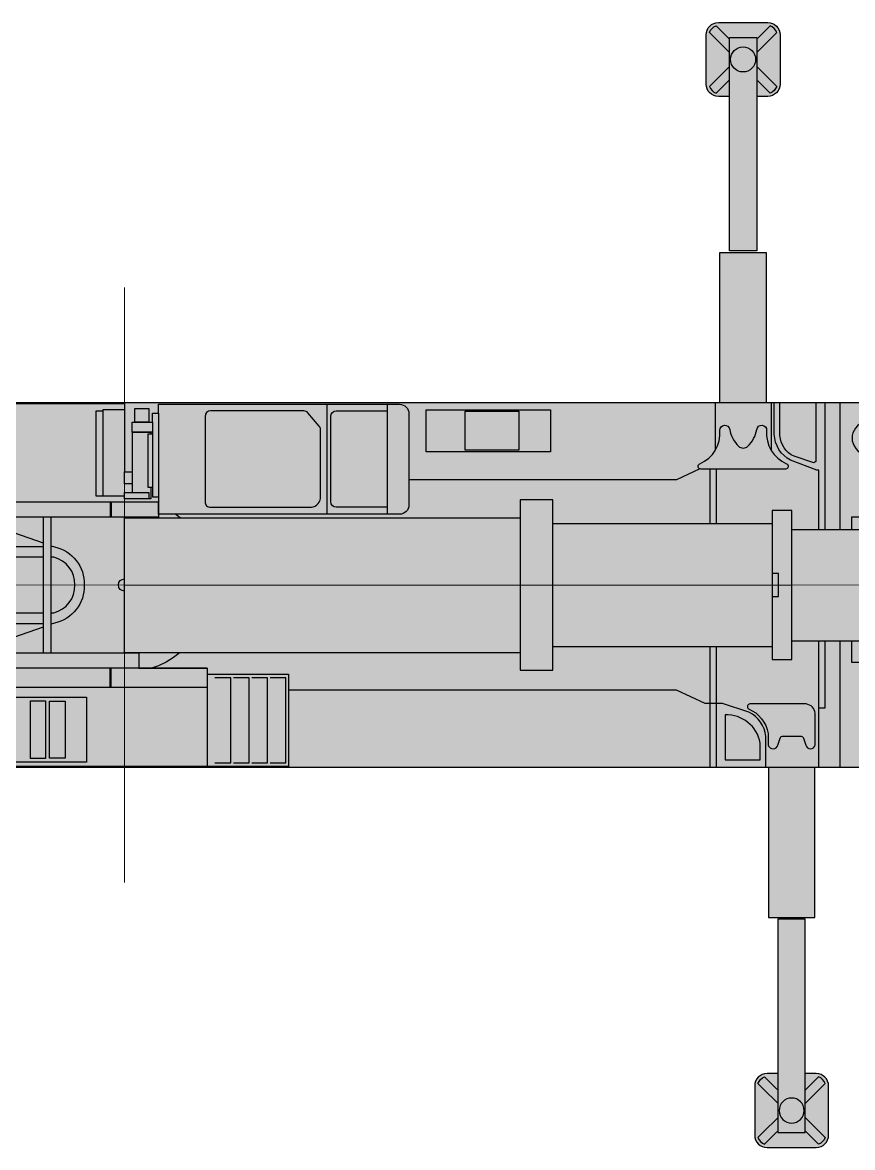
# Model space of a CAD drawing. Header units: millimetres. Extents: x -6059 to 13608, y -15234 to 15558.
# Drawn here: x -828 to 5910, y -15234 to -6104 of the extents above; entities that cross this region are included whole.
import ezdxf

# ---------------------------------------------------------------- set-up
doc = ezdxf.new("R2010")
doc.units = ezdxf.units.MM
doc.set_wipeout_variables(frame=1)
doc.layers.add('Техника. Кран LTM 1350-6.1', color=250, linetype='Continuous')
doc.layers.add('Техника. Кран LTM 1350-6.1 Штрих', color=7, linetype='Continuous', lineweight=15, true_color=0xffda6b)

# ---------------------------------------------------------------- blocks, each defined once
blk = doc.blocks.new('BLOCK-20200609.210315')
at = {"color": 0, "linetype": 'ByBlock', "lineweight": -2, "transparency": 16777216}
blk.add_wipeout([(-188.14737661578692, 598.8697436172201), (-188.14737661578692, -698.8697436172195), (188.1473766157801, -698.8697436172195), (188.1473766157801, 598.8697436172201)], dxfattribs=at)
at = {"layer": 'Техника. Кран LTM 1350-6.1 Штрих', "transparency": 16777216}
h = blk.add_hatch(color=256, dxfattribs=at)
h.dxf.hatch_style = 1
h.paths.add_polyline_path([(188.1473766157869, 598.8697436172197), (-188.1473766157869, 598.8697436172197), (-188.1473766157869, -698.8697436172197), (188.1473766157869, -698.8697436172197)])
at = {"color": 0, "linetype": 'ByBlock', "lineweight": -2, "transparency": 16777216}
blk.add_lwpolyline([(188.1473766157869, 598.8697436172197), (-188.1473766157869, 598.8697436172197), (-188.1473766157869, -698.8697436172197), (188.1473766157869, -698.8697436172197)], close=True, dxfattribs=at)
blk = doc.blocks.new('BLOCK-20200609.210318')
at = {"color": 0, "linetype": 'ByBlock', "lineweight": -2}
blk.add_wipeout([(200, 300.0000000000009), (200, 300.0000000000009), (238.26834323650883, 292.38795325112824), (270.7106781186553, 270.7106781186544), (292.38795325112824, 238.26834323650928), (300.00000000000045, 200), (300.00000000000045, -200), (300.00000000000045, -200), (292.38795325112824, -238.26834323650883), (270.7106781186553, -270.7106781186544), (238.26834323650883, -292.3879532511287), (200, -300), (-200, -300), (-200, -300), (-238.26834323650883, -292.3879532511287), (-270.71067811865487, -270.7106781186544), (-292.38795325112915, -238.26834323650883), (-300, -200), (-300, 200), (-300, 200), (-292.38795325112824, 238.26834323650928), (-270.71067811865487, 270.7106781186544), (-238.26834323650883, 292.38795325112824), (-200, 300.0000000000009)], dxfattribs=at)
at = {"layer": 'Техника. Кран LTM 1350-6.1 Штрих', "true_color": 0xb5b5b5}
h = blk.add_hatch(color=253, dxfattribs=at)
h.dxf.hatch_style = 1
edge = h.paths.add_edge_path()
edge.add_line((-200, 300), (200, 300))
edge.add_arc((200, 200), 100, 0, 90, ccw=False)
edge.add_line((300, 200), (300, -200))
edge.add_arc((200, -200), 100, 270, 360, ccw=False)
edge.add_line((200, -300), (-200, -300))
edge.add_arc((-200, -200), 100, 180, 270, ccw=False)
edge.add_line((-300, -200), (-300, 200))
edge.add_arc((-200, 200), 100, 90, 180, ccw=False)
at = {"color": 0, "linetype": 'ByBlock', "lineweight": -2}
blk.add_lwpolyline([(-200, 300), (200, 300, -0.414213562373095), (300, 200), (300, -200, -0.414213562373095), (200, -300), (-200, -300, -0.414213562373095), (-300, -200), (-300, 200, -0.414213562373095), (-200, 300)], format="xyb", dxfattribs=at)
for points in [[(-15.13809150463658, 69.54588475512173, 0.2935570739026364), (-69.54588475512173, 15.13809150463476), (-273.4314110063797, 219.0236177558927, -0.2000596089437572), (-219.0236177558945, 273.4314110063788)], [(15.13809150463658, 69.54588475512173, -0.2935570739026364), (69.54588475512173, 15.13809150463476), (273.4314110063797, 219.0236177558927, 0.2000596089437572), (219.0236177558945, 273.4314110063788)], [(-15.13809150463658, -69.54588475512173, -0.2935570739026364), (-69.54588475512173, -15.13809150463476), (-273.4314110063797, -219.0236177558927, 0.2000596089437572), (-219.0236177558945, -273.4314110063788)], [(15.13809150463658, -69.54588475512173, 0.2935570739026364), (69.54588475512173, -15.13809150463476), (273.4314110063797, -219.0236177558927, -0.2000596089437572), (219.0236177558945, -273.4314110063788)]]:
    blk.add_lwpolyline(points, format="xyb", close=True, dxfattribs=at)
blk.add_circle((0, 0), 71.17437671504653, dxfattribs=at)
blk = doc.blocks.new('BLOCK-20200609.210316')
at = {"color": 0, "linetype": 'ByBlock', "lineweight": -2, "transparency": 16777216}
blk.add_wipeout([(-110.90471607313793, -177.85305797552792), (-110.90471607313793, 1552.2605127655665), (110.90471607314748, 1552.2605127655665), (110.90471607314748, -177.85305797552792)], dxfattribs=at)
at = {"layer": 'Техника. Кран LTM 1350-6.1 Штрих', "true_color": 0xb5b5b5, "transparency": 16777216}
h = blk.add_hatch(color=253, dxfattribs=at)
h.dxf.hatch_style = 1
h.paths.add_polyline_path([(110.904716073147, -177.8530579755279), (-110.9047160731379, -177.8530579755279), (-110.9047160731379, 1552.260512765566), (110.904716073147, 1552.260512765566)])
at = {"color": 0, "linetype": 'ByBlock', "lineweight": -2, "transparency": 16777216}
blk.add_lwpolyline([(110.904716073147, -177.8530579755279), (-110.9047160731379, -177.8530579755279), (-110.9047160731379, 1552.260512765566), (110.904716073147, 1552.260512765566)], close=True, dxfattribs=at)
blk.add_circle((0, 0), 101.5606369591187, dxfattribs=at)
blk = doc.blocks.new('BLOCK-20200609.211054')
at = {"color": 0, "linetype": 'ByBlock', "lineweight": -2, "transparency": 16777216}
blk.add_wipeout([(4109.323139698978, -1480), (-9274.676860301022, -1480), (-9274.676860301022, -1466.4697510789847), (-10521.96126309569, -1466.4697510789847), (-10750.58648540244, -1354.3327299000366), (-10889.75841500397, -1354.3327299000366), (-10889.75841500397, -1354.3327299000366), (-10926.520046031284, -1346.705080005796), (-10957.669328354032, -1325.7450998179438), (-10978.582270716142, -1294.564217847471), (-10986.15442719109, -1257.7911161967204), (-10986.15442719109, -1257.7911161967204), (-10986.15442719109, 1257.7911161967204), (-10986.15442719109, 1257.7911161967204), (-10978.582270716142, 1294.5642178474718), (-10957.669328354032, 1325.745099817941), (-10926.520046031284, 1346.7050800057968), (-10889.75841500397, 1354.3327299000375), (-10889.75841500397, 1354.3327299000375), (-10750.58648540244, 1354.3327299000375), (-10521.96126309569, 1466.4697510789847), (-9274.676860301022, 1466.4697510789847), (-9274.676860301022, 1480), (4109.323139698978, 1480)], dxfattribs=at)
at = {"layer": 'Техника. Кран LTM 1350-6.1 Штрих', "transparency": 16777216}
h = blk.add_hatch(color=256, dxfattribs=at)
h.dxf.hatch_style = 1
edge = h.paths.add_edge_path()
edge.add_line((4109.32313969898, 1480), (4109.32313969898, -1480))
edge.add_line((4109.32313969898, -1480), (-9274.67686030102, -1480))
edge.add_line((-9274.67686030102, -1480), (-9274.67686030102, -1466.469751078985))
edge.add_line((-9274.67686030102, -1466.469751078985), (-10521.96126309569, -1466.469751078985))
edge.add_line((-10521.96126309569, -1466.469751078985), (-10750.58648540244, -1354.332729900038))
edge.add_line((-10750.58648540244, -1354.332729900038), (-10889.75841500397, -1354.332729900038))
edge.add_arc((-10888.71274393859, -1256.892513904881), 97.44582659693441, 180.5283638131505, 269.38515900805544, ccw=False)
edge.add_line((-10986.15442719109, -1257.79111619672), (-10986.15442719109, 1257.79111619672))
edge.add_arc((-10888.71274393859, 1256.892513904881), 97.44582659693462, 90.61484099194462, 179.4716361868495, ccw=False)
edge.add_line((-10889.75841500397, 1354.332729900038), (-10750.58648540244, 1354.332729900038))
edge.add_line((-10750.58648540244, 1354.332729900038), (-10521.96126309569, 1466.469751078985))
edge.add_line((-10521.96126309569, 1466.469751078985), (-9274.67686030102, 1466.469751078985))
edge.add_line((-9274.67686030102, 1466.469751078985), (-9274.67686030102, 1480))
edge.add_line((-9274.67686030102, 1480), (4109.32313969898, 1480))
at = {"layer": 'Техника. Кран LTM 1350-6.1 Штрих', "true_color": 0xadadad, "transparency": 16777216}
h = blk.add_hatch(color=253, dxfattribs=at)
h.dxf.hatch_style = 1
edge = h.paths.add_edge_path()
edge.add_arc((-6263.88260830658, -629.1926389648288), 54.24223243013512, 0, 180)
edge.add_line((-6318.124840736717, -629.1926389648288), (-6318.124840736717, -1026.197027050966))
edge.add_ellipse((-6181.266727963193, -1187.264273654175), major_axis=(274.8235126346353, -9.069148055910771), ratio=0.6646457029520257, start_angle=97.18100761149691, end_angle=121.11537793963561, ccw=False)
edge.add_line((-6209.64037587645, -1004.903075874987), (-6209.64037587645, -629.1926389648295))
edge = h.paths.add_edge_path()
edge.add_ellipse((-6181.266727963193, -1187.264273654175), major_axis=(274.8235126346353, -9.069148055910771), ratio=0.6646457029520257, start_angle=421.9078596830523, end_angle=446.7557958990474, ccw=False)
edge.add_line((-6046.537197759157, -1030.393523456827), (-6046.537197759157, -629.1926389648315))
edge.add_arc((-6103.116530176812, -629.1926389648288), 56.57933241765659, 0, 180)
edge.add_line((-6159.695862594468, -629.1926389648288), (-6159.695862594468, -1005.409977535195))
edge = h.paths.add_edge_path()
edge.add_ellipse((-6181.266727963193, -1187.264273654175), major_axis=(274.8235126346353, -9.069148055910771), ratio=0.6646457029520257, start_angle=97.18100761149694, end_angle=121.1153779396356)
edge.add_ellipse((-6181.266727963193, -1187.264273654175), major_axis=(274.8235126346353, -9.069148055910771), ratio=0.6646457029520257, start_angle=121.1153779396356, end_angle=241.3406843073878)
edge.add_ellipse((-6181.266727963193, -1187.264273654175), major_axis=(274.8235126346353, -9.069148055910771), ratio=0.6646457029520257, start_angle=241.3406843073878, end_angle=279.7745359656537)
edge.add_ellipse((-6181.266727963193, -1187.264273654175), major_axis=(274.8235126346353, -9.069148055910771), ratio=0.6646457029520257, start_angle=279.7745359656537, end_angle=282.8424062666597)
edge.add_ellipse((-6181.266727963193, -1187.264273654175), major_axis=(274.8235126346353, -9.069148055910771), ratio=0.6646457029520257, start_angle=282.8424062666597, end_angle=314.5137752922687)
edge.add_ellipse((-6181.266727963193, -1187.264273654175), major_axis=(274.8235126346353, -9.069148055910771), ratio=0.6646457029520257, start_angle=314.5137752922687, end_angle=421.9078596830523)
edge.add_ellipse((-6181.266727963193, -1187.264273654175), major_axis=(274.8235126346353, -9.069148055910771), ratio=0.6646457029520257, start_angle=421.9078596830523, end_angle=446.7557958990474)
edge.add_line((-6159.695862594417, -1005.409977535201), (-6209.640375876453, -1004.903075874986))
edge = h.paths.add_edge_path()
edge.add_ellipse((-6181.266727963193, -1187.264273654175), major_axis=(274.8235126346353, -9.069148055910771), ratio=0.6646457029520257, start_angle=241.3406843073878, end_angle=279.7745359656536, ccw=False)
edge.add_line((-6318.361521824052, -1343.196703409485), (-6253.976824837837, -1453.837739772583))
edge.add_line((-6253.976824837839, -1453.837739772585), (-6093.704572205703, -1453.837739772585))
edge.add_line((-6093.704572205701, -1453.837739772585), (-6140.549785848846, -1368.812626258521))
edge = h.paths.add_edge_path()
edge.add_line((-5914.539944375276, -1453.891268707215), (-5992.891553973176, -1323.874210999822))
edge.add_ellipse((-6181.266727963193, -1187.264273654175), major_axis=(274.8235126346353, -9.069148055910771), ratio=0.6646457029520257, start_angle=282.8424062666597, end_angle=314.51377529226875, ccw=False)
edge.add_line((-6126.058644510638, -1367.371115531627), (-6070.118439761323, -1453.891268707218))
edge.add_line((-6070.118439761325, -1453.891268707215), (-5914.539944375279, -1453.891268707215))
at = {"color": 0, "linetype": 'ByBlock', "lineweight": -2, "transparency": 16777216}
for p, q in [((-5810.951952099822, 1479.922905273241), (-5810.951952099822, -1479.922905273241)), ((-4806.343860714907, 1480), (-4806.343860714907, -940.1718976007251)), ((-4755.445930577611, 1480), (-4755.445930577611, 962.9628248197405)), ((-5686.413562738526, -1480), (-5686.413562738526, 998.8028066987463)), ((-5686.413562738526, 998.8028066987463), (-5635.525414219606, 998.8028066987463)), ((-4755.445930577611, 962.9628248197405), (-4755.445930577611, -940.1718976007251)), ((-4798.144470352476, -1095.720071389595), (-4798.144470352476, -1480))]:
    blk.add_line(p, q, dxfattribs=at)
for points in [[(4109.32313969898, 1480), (4109.32313969898, -1480), (-9274.67686030102, -1480), (-9274.67686030102, -1466.469751078985), (-10521.96126309569, -1466.469751078985), (-10750.58648540244, -1354.332729900038), (-10889.75841500397, -1354.332729900038, -0.4083815569331969), (-10986.15442719109, -1257.79111619672), (-10986.15442719109, 1257.79111619672, -0.4083815569331969), (-10889.75841500397, 1354.332729900038), (-10750.58648540244, 1354.332729900038), (-10521.96126309569, 1466.469751078985), (-9274.67686030102, 1466.469751078985), (-9274.67686030102, 1480)], [(-5417.016346849414, 1228.0581157899), (-5492.849862356568, 1228.0581157899, -0.4456455783773878), (-5511.380424817697, 1243.191402995035), (-5530.382247864465, 1299.237658401049, 0.7875282395531733), (-5607.455768447915, 1299.237658401049), (-5607.455768447915, 1041.884621187332, 0.3397938793454465), (-5534.558989761128, 965.1963232428097), (-5077.647919296134, 965.1963232428097, 0.7188696473114906), (-5066.451352532022, 1005.00027479844, -0.2526563208645894), (-5226.57692525092, 1205.459208926681), (-5226.57692525092, 1299.237658401049, 0.7875282395531733), (-5303.65044583437, 1299.237658401049), (-5322.652268881138, 1243.191402995035, -0.4456455783773878), (-5341.182831342267, 1228.0581157899)], [(-5023.168803086781, -1111.3301751568, 0.187535485476182), (-5061.436855939479, -1125.554642933814, 0.1477985805622433), (-5133.31614748275, -1261.155235753686, -0.9782327508591906), (-5213.070398334865, -1254.399976517045, 0.3272291188230181), (-5375.068066052751, -984.3362373495183, -0.8127004909894956), (-5366.138174141415, -940.1718976007251), (-5023.168803086781, -940.1718976007251), (-4680.199432032139, -940.1718976007251, -0.8127004909894956), (-4671.269540120804, -984.3362373495183, 0.3272291188230181), (-4833.267207838697, -1254.399976517045, -0.9782327508591906), (-4913.021458690797, -1261.155235753686, 0.1477985805622433), (-4984.900750234083, -1125.554642933814, 0.187535485476182)]]:
    blk.add_lwpolyline(points, format="xyb", close=True, dxfattribs=at)
for points in [[(-5635.525414219606, 1479.976253079447), (-5635.525414219606, -930.802372444392), (-5621.587747674632, -930.802372444392), (-5407.9152974514, -1012.325304152931, -0.2688042318494283), (-5274.974402116946, -1223.704724137817), (-5274.974402116946, -1480)], [(-5206.339984915372, 1480), (-5206.339984915372, 1229.266611392639, 0.2652234164423872), (-5069.829878341348, 1031.816848598741), (-4855.237164246639, 962.9628248197405), (-4714.050902431562, 962.9628248197405), (-4482.42571631496, 853.4776279980215), (3257.944996713297, 853.4776279980215)], [(-4875.576778979703, 1417.70969058972), (-5161.707182054139, 1417.70969058972), (-5161.707182054139, 1283.107106732961, 0.3763549322559568), (-4875.576778979703, 1054.754098103833), (-4875.576778979703, 1417.70969058972)], [(-5611.474814473753, -1480), (-5611.474814473753, -1001.574348360271), (-5596.220103425221, -991.070577828068), (-5437.267970034678, -1044.256053434176, -0.2758788364306203), (-5321.195264785834, -1214.566359607219), (-5321.195264785834, -1480)]]:
    blk.add_lwpolyline(points, format="xyb", dxfattribs=at)
for points in [[(-8901.143456538739, -553.6504541790782), (-8901.143456538739, 628.6918701675459), (-5903.387450405498, 628.6918701675459), (-5903.387450405498, -553.6504541790782)], [(-5903.387450405498, -553.6504541790782), (-6629.126967381417, -553.6504541790782)], [(-4670.507683003228, -942.380702342948), (-4482.42571631496, -853.4776279980215), (3257.944996713297, -853.4776279980215)], [(-5249.038524690237, -1480), (-5249.038524690237, -1094.280462954982)]]:
    blk.add_lwpolyline(points, dxfattribs=at)
for points in [[(-2449.007647350911, -1422.612562480717), (-3457.529842299991, -1422.612562480717), (-3457.529842299991, -1080.775447959568), (-2449.007647350911, -1080.775447959568)], [(-2766.911914568875, -1409.839289518175), (-3200.839993309026, -1409.839289518175), (-3200.839993309026, -1093.548720922096), (-2766.911914568875, -1093.548720922096)]]:
    blk.add_lwpolyline(points, close=True, dxfattribs=at)
blk.add_circle((0, 0), 710.8823736403428, dxfattribs=at)
blk.add_ellipse((-6181.266727963193, -1187.264273654175), major_axis=(274.8235126346353, -9.069148055910771), ratio=0.6646457029520259, start_param=5.48930092172768, end_param=7.363681291511503, dxfattribs=at)
blk = doc.blocks.new('BLOCK-20200609.21535401')
at = {"color": 0, "linetype": 'ByBlock', "lineweight": -2, "transparency": 16777216}
blk.add_wipeout([(3087.7414598019145, -674.415055148871), (2832.559147660586, -1472.4755112766575), (-4.547473508864641e-13, -1472.4755112766652), (-4.547473508864641e-13, -917.4770624363732), (-66.1917562678849, -917.4770624363732), (-66.1917562678849, -1240.531382989364), (-62.74477749988216, -1240.531382989364), (-62.74477749988216, -1321.988369424725), (-83.52443276516738, -1321.988369424725), (-83.52443276516738, -1432.4467679959707), (-197.29915267822105, -1432.4467679959707), (-197.29915267822105, -1321.988369424725), (-227.80857398740454, -1321.988369424725), (-227.80857398740454, -1395.1731391730573), (-276.2667312447219, -1395.1731391730573), (-276.2667312447219, -1466.7438111947558), (-2232.6760316600216, -1466.7438111947558), (-2232.6760316600216, -1466.7438111947558), (-2262.0558355406033, -1460.8998048517192), (-2286.9628306089517, -1444.257482812288), (-2303.605152648384, -1419.350487743939), (-2309.44915899142, -1389.9706838633574), (-2309.44915899142, -650.7032050698622), (-2309.44915899142, -650.7032050698622), (-2303.605152648384, -621.32340118928), (-2286.9628306089517, -596.4164061209308), (-2262.0558355406033, -579.7740840814995), (-2232.6760316600216, -573.9300777384638), (-276.2667312447219, -573.9300777384638), (-276.2667312447219, -549.4440869083332), (-116.04778368278744, -549.4440869083332), (-116.04778368278744, 673.6009375750727), (-670.3706023881334, 673.6009375750727), (-670.3706023881334, 723.6817097641178), (-1331.5727877888955, 723.6817097641178), (-1331.5727877888955, 1472.4755112766588), (2986.3092876195788, 1472.4755112766588), (3278.9871601022655, 673.9533652430691), (3278.9871601022655, 581.7402369857373), (3553.4061969889203, 581.7402369857373), (3553.4061969889203, 549.2839586390328), (3452.532255993215, 549.2839586390328), (3452.532255993215, -549.2839586390323), (3553.4061969889203, -549.2839586390323), (3553.4061969889203, -581.7402369857373), (3278.9871601022655, -581.7402369857373), (3278.9871601022655, -674.415055148871)], dxfattribs=at)
at = {"layer": 'Техника. Кран LTM 1350-6.1 Штрих', "transparency": 16777216}
h = blk.add_hatch(color=256, dxfattribs=at)
h.dxf.hatch_style = 1
edge = h.paths.add_edge_path()
edge.add_line((3278.987160102266, -674.415055148871), (3087.741459801915, -674.415055148871))
edge.add_line((3087.741459801915, -674.415055148871), (2832.559147660586, -1472.475511276658))
edge.add_line((2832.559147660586, -1472.475511276658), (0, -1472.475511276665))
edge.add_line((0, -1472.475511276665), (0, -917.4770624363737))
edge.add_line((0, -917.4770624363737), (-66.19175626788456, -917.4770624363737))
edge.add_line((-66.19175626788456, -917.4770624363737), (-66.19175626788456, -1240.531382989364))
edge.add_line((-66.19175626788456, -1240.531382989364), (-62.74477749988182, -1240.531382989364))
edge.add_line((-62.74477749988182, -1240.531382989364), (-62.74477749988182, -1321.988369424726))
edge.add_line((-62.74477749988182, -1321.988369424726), (-83.52443276516715, -1321.988369424726))
edge.add_line((-83.52443276516715, -1321.988369424726), (-83.52443276516715, -1432.446767995971))
edge.add_line((-83.52443276516715, -1432.446767995971), (-197.2991526782207, -1432.446767995971))
edge.add_line((-197.2991526782207, -1432.446767995971), (-197.2991526782207, -1321.988369424726))
edge.add_line((-197.2991526782207, -1321.988369424726), (-227.8085739874041, -1321.988369424726))
edge.add_line((-227.8085739874041, -1321.988369424726), (-227.8085739874041, -1395.173139173057))
edge.add_line((-227.8085739874041, -1395.173139173057), (-276.2667312447211, -1395.173139173057))
edge.add_line((-276.2667312447211, -1395.173139173057), (-276.2667312447211, -1466.743811194756))
edge.add_line((-276.2667312447211, -1466.743811194756), (-2232.676031660021, -1466.743811194756))
edge.add_arc((-2232.676031660021, -1389.970683863357), 76.77312733139843, 180, 270, ccw=False)
edge.add_line((-2309.44915899142, -1389.970683863357), (-2309.44915899142, -650.7032050698617))
edge.add_arc((-2232.676031660021, -650.7032050698617), 76.77312733139843, 90, 180, ccw=False)
edge.add_line((-2232.676031660021, -573.9300777384633), (-276.2667312447211, -573.9300777384633))
edge.add_line((-276.2667312447211, -573.9300777384633), (-276.2667312447211, -549.4440869083337))
edge.add_line((-276.2667312447211, -549.4440869083337), (-116.0477836827868, -549.4440869083337))
edge.add_line((-116.0477836827868, -549.4440869083337), (-116.0477836827868, 673.6009375750727))
edge.add_line((-116.0477836827868, 673.6009375750727), (-670.3706023881332, 673.6009375750727))
edge.add_line((-670.3706023881332, 673.6009375750727), (-670.3706023881332, 723.6817097641178))
edge.add_line((-670.3706023881332, 723.6817097641178), (-1331.572787788895, 723.6817097641178))
edge.add_line((-1331.572787788895, 723.6817097641178), (-1331.572787788895, 1472.475511276658))
edge.add_line((-1331.572787788895, 1472.475511276658), (2986.309287619579, 1472.475511276658))
edge.add_line((2986.309287619579, 1472.475511276658), (3278.987160102266, 673.9533652430691))
edge.add_line((3278.987160102266, 673.9533652430691), (3278.987160102266, 581.7402369857373))
edge.add_line((3278.987160102266, 581.7402369857373), (3553.406196988921, 581.7402369857373))
edge.add_line((3553.406196988921, 581.7402369857373), (3553.406196988921, 549.2839586390328))
edge.add_line((3553.406196988921, 549.2839586390328), (3452.532255993216, 549.2839586390328))
edge.add_line((3452.532255993216, 549.2839586390328), (3452.532255993216, -549.2839586390328))
edge.add_line((3452.532255993216, -549.2839586390328), (3553.406196988921, -549.2839586390328))
edge.add_line((3553.406196988921, -549.2839586390328), (3553.406196988921, -581.7402369857373))
edge.add_line((3553.406196988921, -581.7402369857373), (3278.987160102266, -581.7402369857373))
edge.add_line((3278.987160102266, -581.7402369857373), (3278.987160102266, -674.415055148871))
h = blk.add_hatch(color=256, dxfattribs=at)
h.dxf.hatch_style = 1
h.set_gradient(color1=(91, 91, 91), color2=(173, 173, 173), tint=1, name='CYLINDER')
h.paths.add_polyline_path([(3140.399089324588, 439.8620190931033), (3140.399089324588, -436.1966792489111), (2639.600910675405, -436.1966792489111), (2639.600910675405, 439.8620190931033)])
h = blk.add_hatch(color=256, dxfattribs=at)
h.dxf.hatch_style = 1
h.set_gradient(color1=(132, 132, 132), color2=(214, 214, 214), tint=1)
edge = h.paths.add_edge_path()
edge.add_line((-2133.493575326052, -630.7085671812747), (-1718.905740969081, -630.7085671812747))
edge.add_arc((-1718.905740969081, -675.0609548624125), 44.35238768113777, 0, 90, ccw=False)
edge.add_line((-1674.553353287944, -675.0609548624125), (-1674.553353287944, -1368.715233262599))
edge.add_arc((-1718.905740969081, -1368.715233262599), 44.35238768113777, 270, 360, ccw=False)
edge.add_line((-1718.905740969081, -1413.067620943737), (-2133.493575326052, -1413.067620943737))
edge.add_line((-2133.493575326052, -1413.067620943737), (-2133.493575326052, -630.7085671812747))
at = {"layer": 'Техника. Кран LTM 1350-6.1 Штрих', "true_color": 0xd6d6d6, "transparency": 16777216}
h = blk.add_hatch(color=254, dxfattribs=at)
h.dxf.hatch_style = 1
edge = h.paths.add_edge_path()
edge.add_line((-698.1845110079394, -630.7085671812747), (-1500.518007004832, -630.7085671812747))
edge.add_arc((-1506.220167767622, -716.9278298785009), 86.40761481153157, 86.21622073461793, 171.1932964935539)
edge.add_line((-1591.609077896539, -703.6986982209128), (-1591.609077896541, -1261.387451413349))
edge.add_arc((-1547.256690215402, -1261.387451413354), 44.35238768113913, 179.9999999999939, 220.4170061215131)
edge.add_line((-1581.024198895901, -1290.143140424931), (-1489.626152733783, -1397.47092227418))
edge.add_arc((-1455.85864405329, -1368.7152332626), 44.35238768113739, 220.4170061215223, 270.0000000000035)
edge.add_line((-1455.858644053287, -1413.067620943737), (-698.1845110079412, -1413.067620943737))
edge.add_arc((-698.1845110079412, -1368.715233262599), 44.35238768113777, 270, 360)
edge.add_line((-653.8321233268034, -1368.715233262599), (-653.8321233268016, -675.0609548624125))
edge.add_arc((-698.1845110079392, -675.0609548624124), 44.35238768113766, 359.9999999999999, 450.0000000000001)
at = {"color": 0, "linetype": 'ByBlock', "lineweight": -2, "transparency": 16777216}
for p, q in [((-670.3706023881332, 723.6817097641178), (-670.3706023881332, 1472.475511276658)), ((-671.5690975778398, 832.5878505018263), (2297.235552787582, 832.5878505018263)), ((2297.235552787582, 832.5878505018263), (3061.234251083415, 689.7267018316052)), ((1899.999999999998, 819.6095309660304), (1899.999999999998, -819.6095309660304)), ((2605.406858553988, 775.4122495943593), (3241.800000592788, 775.4122495943593)), ((2889.999999999998, -817.4379297639243), (2889.999999999998, 817.4379297639243)), ((3061.234251083415, 689.7267018316052), (3273.205846938172, 689.7267018316052)), ((3085.832473494784, 581.7402369857373), (3278.987160102266, 581.7402369857373)), ((3085.832473494784, 549.2839586390328), (3085.832473494784, 581.7402369857373)), ((3452.532255993216, 549.2839586390328), (3085.832473494784, 549.2839586390328)), ((3350.687502413975, 549.2839586390328), (3350.687502413975, -549.2839586390328)), ((3452.532255993216, 549.2839586390328), (3350.687502413975, 549.2839586390328)), ((3452.532255993216, -549.2839586390328), (3085.832473494784, -549.2839586390328)), ((3085.832473494784, -549.2839586390328), (3085.832473494784, -581.7402369857373)), ((3085.832473494784, -581.7402369857373), (3278.987160102266, -581.7402369857373)), ((3350.687502413975, -549.2839586390328), (3452.532255993216, -549.2839586390328)), ((-227.8085739874041, -715.9329605507373), (-276.2667312447211, -715.9329605507373)), ((-227.8085739874041, -1321.988369424726), (-227.8085739874041, -715.9329605507373)), ((-190.307408236511, -793.1991976151112), (-227.8085739874023, -793.1991976151112)), ((-190.307408236511, -1225.349434492324), (-190.307408236511, -793.1991976151112)), ((-66.19175626788456, -822.2006111577357), (0, -822.2006111577357)), ((0, -822.2006111577357), (0, -917.4770624363737)), ((-227.8085729005888, -1225.349434492324), (-190.307408236511, -1225.349434492324)), ((-214.6318291755015, -1240.531382989364), (-214.6318291755015, -1225.349434492324)), ((-66.19175626788456, -1240.531382989364), (-214.6318291755015, -1240.531382989364))]:
    blk.add_line(p, q, dxfattribs=at)
for points in [[(3278.987160102266, -674.415055148871), (3087.741459801915, -674.415055148871), (2832.559147660586, -1472.475511276658), (0, -1472.475511276665), (0, -917.4770624363737), (-66.19175626788456, -917.4770624363737), (-66.19175626788456, -1240.531382989364), (-62.74477749988182, -1240.531382989364), (-62.74477749988182, -1321.988369424726), (-83.52443276516715, -1321.988369424726), (-83.52443276516715, -1432.446767995971), (-197.2991526782207, -1432.446767995971), (-197.2991526782207, -1321.988369424726), (-227.8085739874041, -1321.988369424726), (-227.8085739874041, -1395.173139173057), (-276.2667312447211, -1395.173139173057), (-276.2667312447211, -1466.743811194756), (-2232.676031660021, -1466.743811194756, -0.414213562373095), (-2309.44915899142, -1389.970683863357), (-2309.44915899142, -650.7032050698617, -0.414213562373095), (-2232.676031660021, -573.9300777384633), (-276.2667312447211, -573.9300777384633), (-276.2667312447211, -549.4440869083337), (-116.0477836827868, -549.4440869083337), (-116.0477836827868, 673.6009375750727), (-670.3706023881332, 673.6009375750727), (-670.3706023881332, 723.6817097641178), (-1331.572787788895, 723.6817097641178), (-1331.572787788895, 1472.475511276658), (2986.309287619579, 1472.475511276658), (3278.987160102266, 673.9533652430691), (3278.987160102266, 581.7402369857373), (3553.406196988921, 581.7402369857373), (3553.406196988921, 549.2839586390328), (3452.532255993216, 549.2839586390328), (3452.532255993216, -549.2839586390328), (3553.406196988921, -549.2839586390328), (3553.406196988921, -581.7402369857373), (3278.987160102266, -581.7402369857373)], [(1600.553230805124, 0), (1600.553230805124, 401.2997432309276), (1309.382255815251, 401.2997432309276, -0.3800009224034949), (1248.265625006779, 458.1680070577713), (1248.265625006779, 506.6974927046394, 0.2409239203442092), (1320.333858368022, 559.5837514201703), (1320.333858368022, 626.5424178484536, -0.6632634873126431), (1465.539817826424, 691.1078086052075), (1599.506828376825, 576.4605699476379), (2104.520149591181, 576.4605699476379), (2104.520149591181, 406.3603923284682), (1795.23502409028, 406.3603923284682), (1700.528692989474, 310.0620792128248), (1700.528692989474, 0), (1700.528692989474, -310.0620792128248), (1795.23502409028, -406.3603923284682), (2104.520149591181, -406.3603923284682), (2104.520149591181, -576.4605699476379), (1599.506828376825, -576.4605699476379), (1465.539817826424, -691.1078086052075, -0.6632634873126431), (1320.333858368022, -626.5424178484536), (1320.333858368022, -559.5837514201703, 0.2409239203442092), (1248.265625006779, -506.6974927046394), (1248.265625006779, -458.1680070577713, -0.3800009224034949), (1309.382255815251, -401.2997432309276), (1600.553230805124, -401.2997432309276)], [(-2133.493575326052, -630.7085671812747), (-1718.905740969081, -630.7085671812747, -0.414213562373095), (-1674.553353287944, -675.0609548624125), (-1674.553353287944, -1368.715233262599, -0.414213562373095), (-1718.905740969081, -1413.067620943737), (-2133.493575326052, -1413.067620943737)], [(-698.1845110079394, -630.7085671812747), (-1500.518007004832, -630.7085671812747, 0.3887635838811163), (-1591.609077896539, -703.6986982209128), (-1591.609077896541, -1261.387451413349, 0.1782036887991473), (-1581.024198895901, -1290.143140424931), (-1489.626152733783, -1397.47092227418, 0.21978647047598), (-1455.858644053287, -1413.067620943737), (-698.1845110079412, -1413.067620943737, 0.414213562373095), (-653.8321233268034, -1368.715233262599), (-653.8321233268016, -675.0609548624125, 0.4142135623730958)]]:
    blk.add_lwpolyline(points, format="xyb", close=True, dxfattribs=at)
for points in [[(-1331.572787788895, 1472.475511276658), (2986.309287619579, 1472.475511276658)], [(-1182.169629725755, 1443.604807776617), (-1309.754204707555, 1443.604807776617), (-1309.754204707555, 752.5524132641585), (-1182.169629725755, 752.5524132641585)], [(-1032.978784416813, 1443.604807776617), (-1160.563359398613, 1443.604807776617), (-1160.563359398613, 752.5524132641585), (-1032.978784416813, 752.5524132641585)], [(-883.7879391078714, 1443.604807776617), (-1011.372514089671, 1443.604807776617), (-1011.372514089671, 752.5524132641585), (-883.7879391078714, 752.5524132641585)], [(-734.5970937989296, 1443.604807776617), (-862.1816687807295, 1443.604807776617), (-862.1816687807295, 752.5524132641585), (-734.5970937989296, 752.5524132641585)], [(-670.3706023881332, 723.6817097641178), (-670.3706023881332, 832.147817401783)], [(109.4525491137083, 832.147817401783), (109.4525491137083, 673.6009375750727)], [(116.5909744620676, 832.147817401783), (116.5909744620676, 673.6009375750727)], [(-670.3706023881332, 673.9533652430691), (1333.472680853591, 673.9533652430691)], [(1485.5850410851, 673.9533652430691), (3278.987160102266, 673.9533652430691)], [(1314.466132768002, 549.4440869083337), (-116.0477836827868, 549.4440869083337)], [(3085.832473494784, 549.4440869083337), (2104.520149591181, 549.4440869083337)], [(659.7354676442101, 340.9973783516616), (1136.704316991649, 506.6974927046394), (1248.265625006779, 506.6974927046394)], [(3358.62276867109, 456.9116103519045), (2421.377231328906, 456.9116103519045)], [(1601.270393422697, 312.4415533064312), (659.7354676442101, 312.4415533064312)], [(1601.270393422697, -312.4415533064312), (659.7354676442101, -312.4415533064312)], [(1248.265625006779, -506.6974927046394), (1136.704316991649, -506.6974927046394), (659.7354676442101, -340.9973783516616)], [(3358.62276867109, -453.2462705077196), (2421.377231328906, -453.2462705077196)], [(-2133.493575326052, -1466.743811194756), (-2133.493575326052, -573.9300777384633)], [(-1645.595496250515, -573.9300777384633), (-1645.595496250515, -1466.743811194756)], [(-276.2667312447211, -1395.173139173057), (-276.2667312447211, -573.9300777384633)], [(-276.2667312447211, -573.9300777384633), (-276.2667312447211, -674.415055148871)], [(-116.0477836827868, -549.4440869083337), (1314.466132767999, -549.4440869083337)], [(109.4525491137083, -674.415055148871), (109.4525491137083, -549.4440869083337)], [(116.5909744620676, -674.415055148871), (116.5909744620676, -549.4440869083337)], [(2104.520149591181, -549.4440869083337), (3085.832473494784, -549.4440869083337)], [(1333.763896783797, -674.415055148871), (-276.2667312447211, -674.415055148871)], [(-214.6318291755015, -793.1991976151112), (-214.6318291755015, -699.3338900777235), (-66.19175626788456, -699.3338900777235)], [(0, -1421.400924709043), (175.90736169907, -1421.400924709043), (175.90736169907, -720.063083912828)], [(0, -720.063083912828), (230.0054804731972, -720.063083912828), (230.0054804731972, -1413.472271436796), (175.90736169907, -1413.472271436796)], [(3087.741459801915, -674.415055148871), (1485.045549535143, -674.415055148871)], [(-66.19175626788456, -751.7894643772015), (-66.19175626788456, -822.2006111577357)], [(-66.19175626788456, -822.2006111577357), (-66.19175626788456, -917.4770624363737)], [(-227.8085739874041, -1240.531382989364), (-66.19175626788456, -1240.531382989364)], [(-227.8085739874041, -1321.988369424726), (-227.8085739874041, -1240.531382989364)], [(-83.52443276516715, -1321.988369424726), (-197.2991526782207, -1321.988369424726)], [(-197.2991526782207, -1321.988369424726), (-83.52443276516715, -1321.988369424726)]]:
    blk.add_lwpolyline(points, dxfattribs=at)
for points in [[(1276.780201564014, 910.1546944404326), (307.0792905044727, 910.1546944404326), (307.0792905044727, 1437.289422071422), (1276.780201564014, 1437.289422071422)], [(608.604299611894, 942.5866427434084), (482.2640004046225, 942.5866427434084), (482.2640004046225, 1404.85747376845), (608.604299611894, 1404.85747376845)], [(763.40050042045, 940.5672491131409), (641.1672388035076, 940.5672491131409), (641.1672388035076, 1406.876867398718), (763.40050042045, 1406.876867398718)], [(659.7354676442101, 0), (659.7354676442101, 550.6375417543168), (596.3858605661135, 550.6375417543168), (596.3858605661135, 0), (596.3858605661135, -550.6375417543168), (659.7354676442101, -550.6375417543168)], [(2409.648437410395, 549.4440869083337), (2409.648437410395, -549.4440869083337), (2297.018291266437, -549.4440869083337), (2297.018291266437, 549.4440869083337)], [(3091.878645237584, 488.5221065694277), (3358.62276867109, 456.9116103519045), (3358.62276867109, 439.8620190931033), (2421.377231328906, 439.8620190931033), (2421.377231328906, 456.9116103519045), (2688.121354762412, 488.5221065694277)], [(3140.399089324588, 439.8620190931033), (3140.399089324588, -436.1966792489111), (2639.600910675405, -436.1966792489111), (2639.600910675405, 439.8620190931033)], [(1503.486103831592, 0), (1503.486103831592, 84.79020242747356), (1390.892284883286, 84.79020242747356), (1350.408628634987, 47.75506202332326), (1350.408628634987, 0), (1350.408628634987, -47.75506202332326), (1390.892284883286, -84.79020242747356), (1503.486103831592, -84.79020242747356)], [(3091.878645237584, -484.8567667252428), (3358.62276867109, -453.2462705077196), (3358.62276867109, -436.1966792489184), (2421.377231328906, -436.1966792489184), (2421.377231328906, -453.2462705077196), (2688.121354762412, -484.8567667252428)], [(0, -751.7894643772015), (-197.2991517466653, -751.7894643772015), (-197.2991517466653, -699.3338900777235), (0, -699.3338900777235)]]:
    blk.add_lwpolyline(points, close=True, dxfattribs=at)
for points in [[(596.3858605661135, -318.9895739606218), (568.4188920818651, -309.2737824948126, -0.363808323070183), (326.3003892336201, 0, -0.363808323070183), (568.4188920818651, 309.2737824948126), (596.3858605661135, 318.9895739606218)], [(596.3858605661135, 224.9653156729328), (574.3383880940146, 224.9653156729328, 0.3527753911462317), (402.5809396757977, 0, 0.3527753911462317), (574.3383880940146, -224.9653156729328), (596.3858605661135, -224.9653156729328)], [(659.7354676442101, -224.9653156729328), (995.5801354584164, -224.9653156729328), (1162.125605418687, -150.1945917723788, 0.1943130155486832), (1202.741067246816, -99.90889085878734), (1202.741067246816, 0), (1202.741067246816, 99.90889085878734, 0.1943130155486832), (1162.125605418687, 150.1945917723788), (995.5801354584164, 224.9653156729328), (659.7354676442101, 224.9653156729328)], [(1598.058105471146, -198.2606605391484), (1338.40281900278, -198.2606605391484, -0.4236836905200319), (1237.861130138337, -99.91862374950142), (1237.861130138337, 0), (1237.861130138337, 99.91862374950142, -0.4236836905200319), (1338.40281900278, 198.2606605391484), (1598.058105471146, 198.2606605391484)]]:
    blk.add_lwpolyline(points, format="xyb", dxfattribs=at)
for centre, radius in [((1414.126652658781, 621.4323824299572), 59.64353311607798), ((0, 0), 49.7498902506486), ((1414.126652658781, -621.4323824299572), 59.64353311607798)]:
    blk.add_circle(centre, radius, dxfattribs=at)
blk = doc.blocks.new('*U70')
at = {"color": 0, "linetype": 'ByBlock', "lineweight": -2, "transparency": 16777216, "xscale": -1, "rotation": 180}
blk.add_blockref('BLOCK-20200609.210318', (-5416, 4265), dxfattribs=at)
at = {"color": 0, "linetype": 'ByBlock', "lineweight": -2, "transparency": 16777216}
blk.add_blockref('BLOCK-20200609.210318', (-5022, -4265), dxfattribs=at)
at = {"color": 0, "linetype": 'ByBlock', "lineweight": -2, "transparency": 16777216, "xscale": -1, "rotation": 180}
blk.add_blockref('BLOCK-20200609.210316', (-5416, 4265), dxfattribs=at)
at = {"color": 0, "linetype": 'ByBlock', "lineweight": -2, "transparency": 16777216}
blk.add_blockref('BLOCK-20200609.210316', (-5022, -4265), dxfattribs=at)
blk.add_blockref('BLOCK-20200609.210315', (-5416, 2098.869743617218), dxfattribs=at)
at = {"color": 0, "linetype": 'ByBlock', "lineweight": -2, "transparency": 16777216, "xscale": -1, "rotation": 180}
blk.add_blockref('BLOCK-20200609.210315', (-5022, -2098.869743617218), dxfattribs=at)
at = {"color": 0, "linetype": 'ByBlock', "lineweight": -2, "transparency": 16777216}
blk.add_blockref('BLOCK-20200609.211054', (0, 0), dxfattribs=at)
for p, q in [((-2.44002190411911e-13, 549.4440869083337), (528.0464625845168, 549.4440869083339)), ((2.425377043665202e-13, -546.146357504178), (528.0464625845173, -546.1463575041778))]:
    blk.add_line(p, q, dxfattribs=at)
blk.add_wipeout([(-12899.136568571927, -357.0014755372795), (7.187404372830751e-12, -357.0014755372795), (6.86885888041205e-12, 360.2992049414279), (-12899.136568571927, 360.2992049414279)], dxfattribs=at)
at = {"layer": 'Техника. Кран LTM 1350-6.1 Штрих', "true_color": 0xadadad, "transparency": 16777216}
h = blk.add_hatch(color=253, dxfattribs=at)
h.dxf.hatch_style = 1
h.paths.add_polyline_path([(-12899.13656857193, 360.2992049414311), (-12899.13656857193, -357.0014755372756), (1.585405031866549e-13, -357.0014755372749), (-1.600049892320461e-13, 360.2992049414315)])
at = {"color": 0, "linetype": 'ByBlock', "lineweight": -2, "transparency": 16777216}
blk.add_lwpolyline([(-12899.13656857193, 360.2992049414311), (-12899.13656857193, -357.0014755372756), (1.585405031866549e-13, -357.0014755372749), (-1.600049892320461e-13, 360.2992049414315)], close=True, dxfattribs=at)
blk.add_blockref('BLOCK-20200609.21535401', (0, 0), dxfattribs=at)
blk.add_wipeout([(-11021.230508368231, 372.58542543316617), (-11021.230508368231, 488.23633022364993), (-11149.273949071474, 488.23633022364993), (-11149.273949071474, -488.2363302236281), (-11021.230508368231, -488.2363302236281), (-11021.230508368231, -369.28769602898865), (4.77733990262649e-12, -369.28769602899047), (4.447882054307361e-12, 372.5854254331698)], dxfattribs=at)
at = {"layer": 'Техника. Кран LTM 1350-6.1 Штрих', "true_color": 0xadadad, "transparency": 16777216}
h = blk.add_hatch(color=253, dxfattribs=at)
h.dxf.hatch_style = 1
h.paths.add_polyline_path([(2.892861837042038e-13, 372.5854254331574), (6.187440320233328e-13, -369.2876960289999), (-11021.23050836823, -369.2876960290007), (-11021.23050836823, 372.5854254331571)])
at = {"color": 0, "linetype": 'ByBlock', "lineweight": -2, "transparency": 16777216}
blk.add_lwpolyline([(2.892861837042038e-13, 372.5854254331574), (6.187440320233328e-13, -369.2876960289999), (-11021.23050836823, -369.2876960290007), (-11021.23050836823, 372.5854254331571)], close=True, dxfattribs=at)
blk.add_wipeout([(-9114.157419095056, 407.5854254331589), (-9114.157419095056, 523.2363302236408), (-9274.157419095056, 523.2363302236408), (-9274.157419095056, -523.2363302236354), (-9114.157419095056, -523.2363302236354), (-9114.157419095056, -404.28769602899956), (6.005364639394548e-13, -404.28769602899956), (2.399923709308217e-13, 407.5854254331589)], dxfattribs=at)
at = {"layer": 'Техника. Кран LTM 1350-6.1 Штрих', "true_color": 0xadadad, "transparency": 16777216}
h = blk.add_hatch(color=253, dxfattribs=at)
h.dxf.hatch_style = 1
h.paths.add_polyline_path([(-1.810042895270123e-13, 407.5854254331571), (1.795398034816211e-13, -404.2876960290005), (-9114.157419095056, -404.2876960290015), (-9114.157419095056, 407.5854254331563)])
at = {"color": 0, "linetype": 'ByBlock', "lineweight": -2, "transparency": 16777216}
blk.add_lwpolyline([(-1.810042895270123e-13, 407.5854254331571), (1.795398034816211e-13, -404.2876960290005), (-9114.157419095056, -404.2876960290015), (-9114.157419095056, 407.5854254331563)], close=True, dxfattribs=at)
blk.add_wipeout([(-7191.635181611619, 454.8716459248808), (-7191.635181611619, 551.5560418925197), (-7351.6351816116185, 551.5560418925197), (-7351.6351816116185, -551.5560418925215), (-7191.635181611619, -551.5560418925215), (-7191.635181611619, -451.57391652072874), (-8.137147906613592e-13, -451.5739165207269), (-1.2162574842599255e-12, 454.8716459248808)], dxfattribs=at)
at = {"layer": 'Техника. Кран LTM 1350-6.1 Штрих', "true_color": 0xadadad, "transparency": 16777216}
h = blk.add_hatch(color=253, dxfattribs=at)
h.dxf.hatch_style = 1
h.paths.add_polyline_path([(-2.020035898219786e-13, 454.8716459248826), (2.005391037765876e-13, -451.5739165207265), (-7191.635181611618, -451.5739165207269), (-7191.635181611618, 454.8716459248819)])
at = {"color": 0, "linetype": 'ByBlock', "lineweight": -2, "transparency": 16777216}
blk.add_lwpolyline([(-2.020035898219786e-13, 454.8716459248826), (2.005391037765876e-13, -451.5739165207265), (-7191.635181611618, -451.5739165207269), (-7191.635181611618, 454.8716459248819)], close=True, dxfattribs=at)
blk.add_wipeout([(-5257.988926042906, 502.15786641660725), (-5257.988926042906, 604.3631626478355), (-5417.988926042908, 604.3631626478355), (-5417.988926042907, -604.3631626478364), (-5257.988926042905, -604.3631626478364), (-5257.988926042905, -498.8601370124543), (-3.9069196296107377e-13, -498.8601370124534), (-8.344006843475442e-13, 500.28307913612025)], dxfattribs=at)
at = {"layer": 'Техника. Кран LTM 1350-6.1 Штрих', "transparency": 16777216}
h = blk.add_hatch(color=256, dxfattribs=at)
h.dxf.hatch_style = 1
h.paths.add_polyline_path([(-5257.988926042908, 604.3631626478362), (-5417.988926042908, 604.363162647836), (-5417.988926042908, -604.3631626478362), (-5257.988926042908, -604.363162647836)])
at = {"layer": 'Техника. Кран LTM 1350-6.1 Штрих', "true_color": 0xadadad, "transparency": 16777216}
h = blk.add_hatch(color=253, dxfattribs=at)
h.dxf.hatch_style = 1
h.paths.add_polyline_path([(-2.230028901169448e-13, 502.1578664166082), (2.21538404071554e-13, -498.8601370124525), (-5257.988926042908, -498.860137012453), (-5257.988926042908, 502.1578664166079)])
at = {"color": 0, "linetype": 'ByBlock', "lineweight": -2, "transparency": 16777216}
for points in [[(-5257.988926042908, 604.3631626478362), (-5417.988926042908, 604.363162647836), (-5417.988926042908, -604.3631626478362), (-5257.988926042908, -604.363162647836)], [(-2.230028901169448e-13, 502.1578664166082), (2.21538404071554e-13, -498.8601370124525), (-5257.988926042908, -498.860137012453), (-5257.988926042908, 502.1578664166079)]]:
    blk.add_lwpolyline(points, close=True, dxfattribs=at)
blk.add_lwpolyline([(-5257.988926042908, 92.78513459532616), (-5309.706638403612, 92.78513459532613), (-5309.706638403612, -92.78513459532653), (-5257.988926042908, -92.7851345953265)], dxfattribs=at)
blk.add_wipeout([(-3212.8564246271235, 549.4440869083346), (-3212.8564246271235, 692.4853232349478), (-3477.0351320591258, 692.4853232349469), (-3477.0351320591253, -692.485323234946), (-3212.856424627123, -692.485323234946), (-3212.856424627123, -546.1463575041776), (1.6444974194176057e-12, -546.1463575041771), (1.1579575246391738e-12, 549.4440869083355)], dxfattribs=at)
at = {"layer": 'Техника. Кран LTM 1350-6.1 Штрих', "transparency": 16777216}
h = blk.add_hatch(color=256, dxfattribs=at)
h.dxf.hatch_style = 1
h.paths.add_polyline_path([(-2.44002190411911e-13, 549.4440869083337), (2.425377043665202e-13, -546.146357504178), (-3212.856424627123, -546.1463575041785), (-3212.856424627124, 549.4440869083335)])
h.paths.add_polyline_path([(-3212.856424627124, 692.4853232349468), (-3477.035132059126, 692.4853232349466), (-3477.035132059125, -692.4853232349466), (-3212.856424627123, -692.4853232349463)])
at = {"color": 0, "linetype": 'ByBlock', "lineweight": 9, "transparency": 16777216}
for points in [[(0, 0), (-1.072241658874576e-12, 2414.473567679332)], [(-13306.42925764128, -9.856935847291659e-14), (0, 0)], [(1.072241658874576e-12, -2414.473567679332), (0, 0)], [(0, 0), (5799.200866237603, 2.575362530449256e-12)]]:
    blk.add_lwpolyline(points, dxfattribs=at)
at = {"color": 0, "linetype": 'ByBlock', "lineweight": -2, "transparency": 16777216}
for points in [[(-3212.856424627124, 692.4853232349468), (-3477.035132059126, 692.4853232349466), (-3477.035132059125, -692.4853232349466), (-3212.856424627123, -692.4853232349463)], [(-2.44002190411911e-13, 549.4440869083337), (2.425377043665202e-13, -546.146357504178), (-3212.856424627123, -546.1463575041785), (-3212.856424627124, 549.4440869083335)]]:
    blk.add_lwpolyline(points, close=True, dxfattribs=at)

msp = doc.modelspace()

# ---------------------------------------------------------------- block references
at = {"layer": 'Техника. Кран LTM 1350-6.1', "transparency": 16777216, "rotation": 180}
msp.add_blockref('*U70', (0, -10669.17925750883), dxfattribs=at)

doc.saveas('drawing.dxf')
